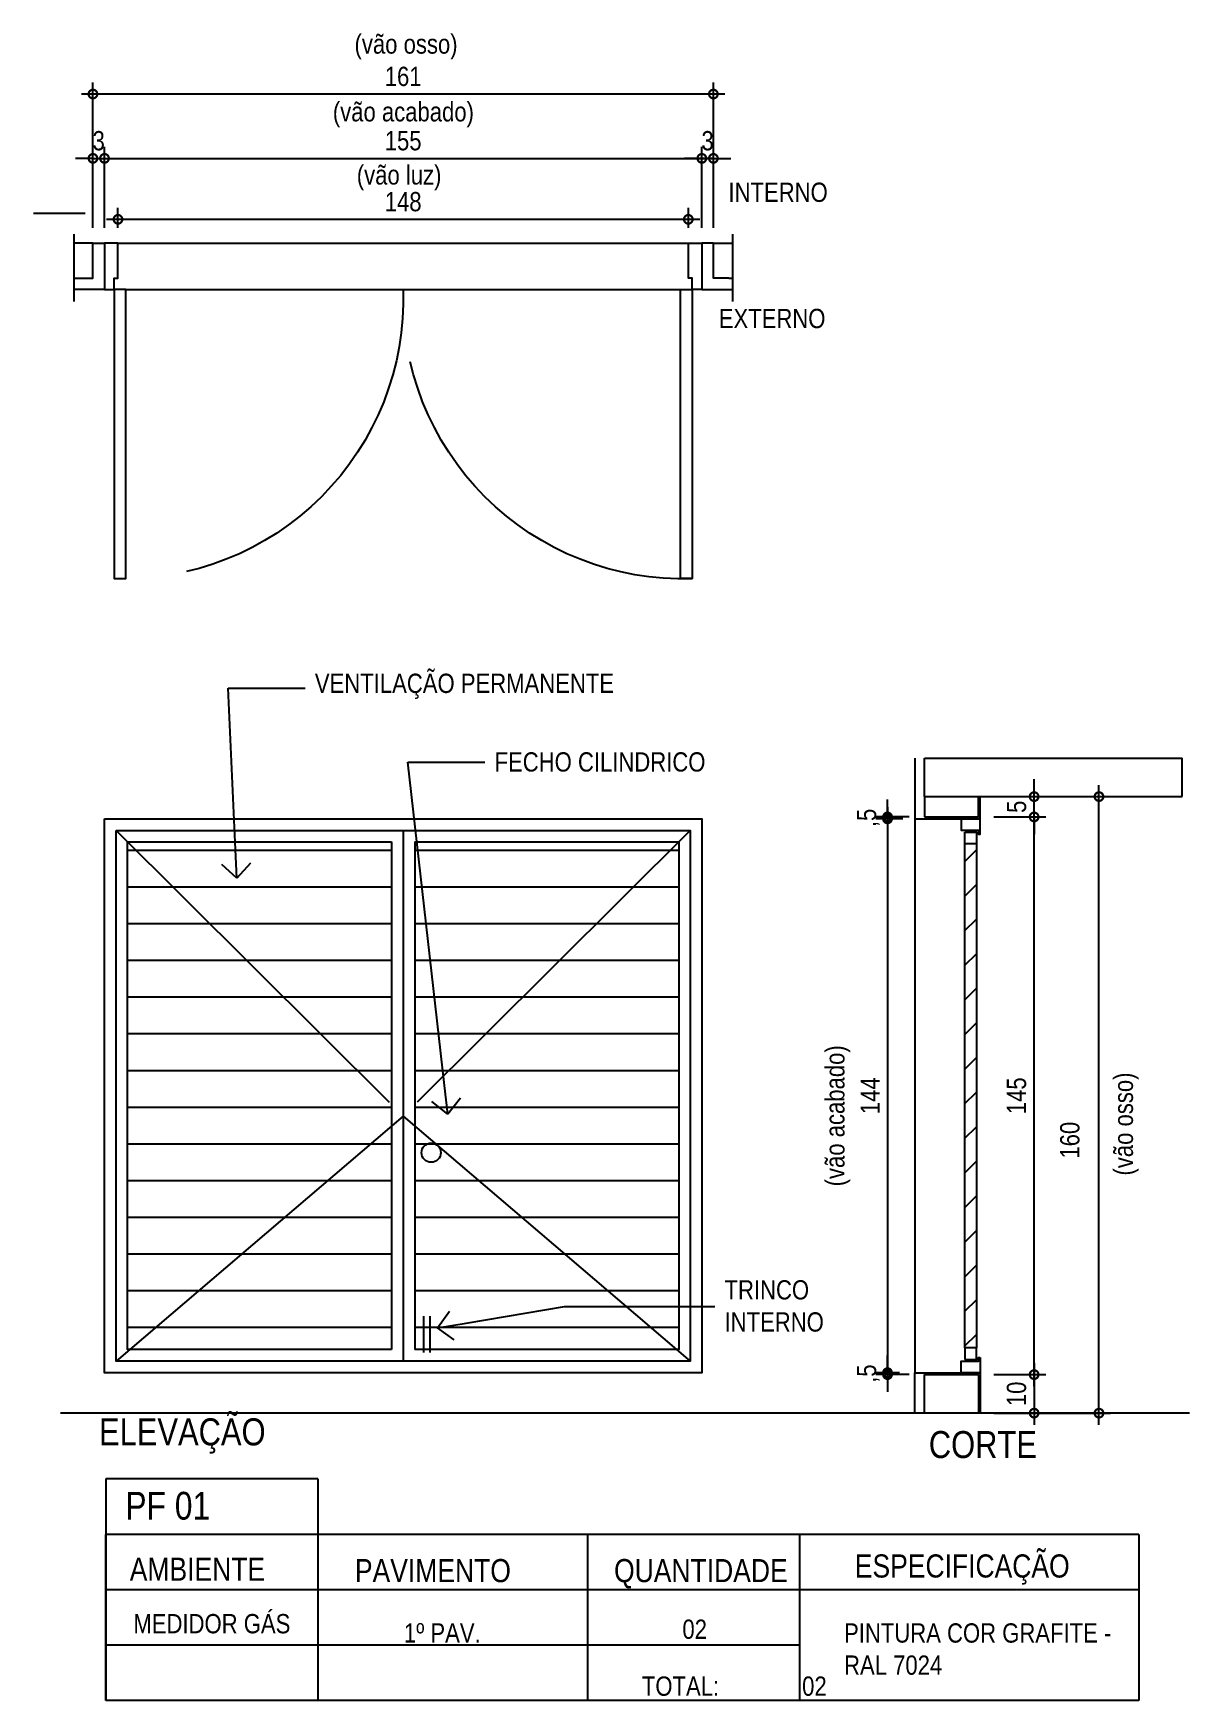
# Model space of a CAD drawing. Header units: metres. Extents: x -0.2 to 45.9, y -54 to 5.7.
# Drawn here: x 0.035 to 3.036, y 0.005 to 4.332 of the extents above; entities that cross this region are included whole.
import ezdxf
from ezdxf import colors
from ezdxf.entities.mleader import LeaderData, LeaderLine
from ezdxf.math import Vec2, Vec3

# ---------------------------------------------------------------- set-up
doc = ezdxf.new("R2010")
doc.units = ezdxf.units.M
doc.header["$PDMODE"] = 35
doc.linetypes.add('DASHEDX2', pattern=[1.5, 1, -0.5])
for name, color, linetype in [('AR-CAIXILHO', 1, 'Continuous'), ('ARQ-ALV ACAB', 4, 'Continuous'), ('ARQ-ALV OSSO', 5, 'Continuous'), ('ARQ-ALV-ACAB', 1, 'Continuous'), ('ARQ-AUX', 7, 'Continuous'), ('ARQ-AUX1', 1, 'Continuous'), ('ARQ-AUX2', 2, 'Continuous'), ('ARQ-CAX', 1, 'Continuous'), ('ARQ-CAX @ 1', 1, 'Continuous'), ('ARQ-DIM', 2, 'Continuous'), ('ARQ-ENCH', 1, 'Continuous'), ('ARQ-EST', 2, 'Continuous'), ('ARQ-PRJ', 7, 'DASHEDX2'), ('ARQ-SIM', 1, 'Continuous'), ('ARQ-TXT', 2, 'Continuous'), ('ES-CORTE', 2, 'Continuous')]:
    doc.layers.add(name, color=color, linetype=linetype)
doc.styles.add('Adesa', font='ARIALN.TTF')
doc.styles.get("Standard").update_dxf_attribs({"font": 'arial.ttf'})
doc.dimstyles.new('ADESA 1-0025', dxfattribs={"dimtxt": 0.05, "dimasz": 0.045, "dimexe": 0.03, "dimexo": 0.04, "dimgap": 0.02, "dimtad": 1, "dimtoh": 1, "dimdec": 0, "dimlfac": 100, "dimzin": 4, "dimtxsty": 'Adesa', "dimblk": 'DOTSMALL', "dimcen": 1, "dimdle": 0.03, "dimclrd": 1, "dimclre": 1, "dimclrt": 256, "dimazin": 1, "dimtm": 1e-09, "dimtfac": 1, "dimtdec": 0, "dimtix": 1, "dimtmove": 2, "dimatfit": 0, "dimldrblk": 'DOTSMALL', "dimfxl": 0.8, "dimtvp": 2, "dimtolj": 1, "dimtzin": 0, "dimarcsym": 0})

# ---------------------------------------------------------------- blocks, each defined once
blk = doc.blocks.new('*U12')
for points in [[(0, -0.17), (0.025, -0.17), (0.025, -0.14), (0.035, -0.14), (0.035, -0.05), (0, -0.05), (0, -0.17)], [(1.55, -0.17), (1.525, -0.17), (1.525, -0.14), (1.515, -0.14), (1.515, -0.05), (1.55, -0.05), (1.55, -0.17)], [(0.025, -0.17), (0.025, -0.92), (0.055, -0.92), (0.055, -0.17)], [(1.525, -0.17), (1.525, -0.9202), (1.495, -0.9202), (1.495, -0.17)]]:
    blk.add_lwpolyline(points, close=True)
at = {"layer": 'ARQ-PRJ'}
for centre, start, end in [((0.0489, -0.1942), 268.1178, 1.9074), ((1.5011, -0.1942), 178.0926, 271.8822)]:
    blk.add_arc(centre, 0.7265, start, end, dxfattribs=at)
blk = doc.blocks.new('_DotSmall')
at = {"color": 0, "linetype": 'ByBlock', "const_width": 0.5}
blk.add_lwpolyline([(-0.0625, 0, 1), (0.0625, 0, 1)], format="xyb", close=True, dxfattribs=at)
blk = doc.blocks.new('*D13')
at = {"layer": 'ARQ-DIM', "color": 1, "lineweight": -2, "transparency": 16777216}
for p, q in [((2.8006, 0.7212), (2.8006, 2.3812)), ((2.4776, 2.3512), (2.8306, 2.3512)), ((2.5377, 0.7512), (2.8306, 0.7512))]:
    blk.add_line(p, q, dxfattribs=at)
at = {"layer": 'Defpoints', "color": 0, "transparency": 16777216}
for p in [(2.4376, 2.3512), (2.8006, 2.3512), (2.4977, 0.7512)]:
    blk.add_point(p, dxfattribs=at)
at = {"layer": 'ARQ-DIM', "color": 1, "lineweight": -2, "transparency": 16777216, "xscale": 0.045, "yscale": 0.045, "zscale": 0.045}
for p, rotation in [((2.8006, 2.3512), 90), ((2.8006, 0.7512), 270)]:
    blk.add_blockref('_DotSmall', p, dxfattribs=dict(at, rotation=rotation))
at = {"layer": 'ARQ-DIM', "transparency": 16777216, "insert": (2.7252, 1.4595), "char_height": 0.05, "attachment_point": 5, "rotation": 90, "style": 'Adesa'}
blk.add_mtext('\\A1;160', dxfattribs=at)
blk = doc.blocks.new('*D14')
at = {"layer": 'ARQ-DIM', "color": 1, "lineweight": -2, "transparency": 16777216}
for p, q in [((2.2519, 2.2984), (2.2519, 2.3434)), ((2.3077, 2.2984), (2.2219, 2.2984)), ((2.2827, 2.2934), (2.2219, 2.2934)), ((2.2519, 2.2984), (2.2519, 2.2934)), ((2.2519, 2.2934), (2.2519, 2.2484))]:
    blk.add_line(p, q, dxfattribs=at)
at = {"layer": 'Defpoints', "color": 0, "transparency": 16777216}
for p in [(2.2519, 2.2934), (2.3227, 2.2934), (2.3477, 2.2984)]:
    blk.add_point(p, dxfattribs=at)
at = {"layer": 'ARQ-DIM', "color": 1, "lineweight": -2, "transparency": 16777216, "xscale": 0.045, "yscale": 0.045, "zscale": 0.045}
for p, rotation in [((2.2519, 2.2984), 270), ((2.2519, 2.2934), 90)]:
    blk.add_blockref('_DotSmall', p, dxfattribs=dict(at, rotation=rotation))
at = {"layer": 'ARQ-DIM', "transparency": 16777216, "insert": (2.202, 2.2959), "char_height": 0.05, "attachment_point": 5, "rotation": 90, "style": 'Adesa'}
blk.add_mtext('\\A1;,5', dxfattribs=at)
blk = doc.blocks.new('*D15')
at = {"layer": 'ARQ-DIM', "color": 1, "lineweight": -2, "transparency": 16777216}
for p, q in [((2.2519, 2.3234), (2.2519, 0.8262)), ((2.2919, 2.2934), (2.2819, 2.2934)), ((2.2827, 0.8562), (2.2219, 0.8562))]:
    blk.add_line(p, q, dxfattribs=at)
at = {"layer": 'Defpoints', "color": 0, "transparency": 16777216}
for p in [(2.2519, 2.2934), (2.2519, 0.8562), (2.3227, 0.8562)]:
    blk.add_point(p, dxfattribs=at)
at = {"layer": 'ARQ-DIM', "color": 1, "lineweight": -2, "transparency": 16777216, "xscale": 0.045, "yscale": 0.045, "zscale": 0.045}
for p, rotation in [((2.2519, 2.2934), 90), ((2.2519, 0.8562), 270)]:
    blk.add_blockref('_DotSmall', p, dxfattribs=dict(at, rotation=rotation))
at = {"layer": 'ARQ-DIM', "transparency": 16777216, "insert": (2.2068, 1.5748), "char_height": 0.05, "attachment_point": 5, "rotation": 90, "style": 'Adesa'}
blk.add_mtext('\\A1;144', dxfattribs=at)
blk = doc.blocks.new('*D20')
at = {"layer": 'ARQ-DIM', "color": 1, "lineweight": -2, "transparency": 16777216}
for p, q in [((2.2519, 0.8562), (2.2519, 0.9012)), ((2.2827, 0.8562), (2.2219, 0.8562)), ((2.3077, 0.8512), (2.2219, 0.8512)), ((2.2519, 0.8562), (2.2519, 0.8512)), ((2.2519, 0.8512), (2.2519, 0.8062))]:
    blk.add_line(p, q, dxfattribs=at)
at = {"layer": 'Defpoints', "color": 0, "transparency": 16777216}
for p in [(2.2519, 0.8512), (2.3227, 0.8562), (2.3477, 0.8512)]:
    blk.add_point(p, dxfattribs=at)
at = {"layer": 'ARQ-DIM', "color": 1, "lineweight": -2, "transparency": 16777216, "xscale": 0.045, "yscale": 0.045, "zscale": 0.045}
for p, rotation in [((2.2519, 0.8562), 270), ((2.2519, 0.8512), 90)]:
    blk.add_blockref('_DotSmall', p, dxfattribs=dict(at, rotation=rotation))
at = {"layer": 'ARQ-DIM', "transparency": 16777216, "insert": (2.202, 0.8537), "char_height": 0.05, "attachment_point": 5, "rotation": 90, "style": 'Adesa'}
blk.add_mtext('\\A1;,5', dxfattribs=at)
blk = doc.blocks.new('*D21')
at = {"layer": 'ARQ-DIM', "color": 1, "lineweight": -2, "transparency": 16777216}
for p, q in [((2.6323, 0.8812), (2.6323, 0.7212)), ((2.5277, 0.8512), (2.6623, 0.8512)), ((2.5277, 0.7512), (2.6623, 0.7512))]:
    blk.add_line(p, q, dxfattribs=at)
at = {"layer": 'Defpoints', "color": 0, "transparency": 16777216}
for p in [(2.4877, 0.8512), (2.4877, 0.7512), (2.6323, 0.7512)]:
    blk.add_point(p, dxfattribs=at)
at = {"layer": 'ARQ-DIM', "color": 1, "lineweight": -2, "transparency": 16777216, "xscale": 0.045, "yscale": 0.045, "zscale": 0.045}
for p, rotation in [((2.6323, 0.8512), 90), ((2.6323, 0.7512), 270)]:
    blk.add_blockref('_DotSmall', p, dxfattribs=dict(at, rotation=rotation))
at = {"layer": 'ARQ-DIM', "transparency": 16777216, "insert": (2.5868, 0.8012), "char_height": 0.05, "attachment_point": 5, "rotation": 90, "style": 'Adesa'}
blk.add_mtext('\\A1;10', dxfattribs=at)
blk = doc.blocks.new('*D16')
at = {"layer": 'ARQ-DIM', "color": 1, "lineweight": -2, "transparency": 16777216}
for p, q in [((2.5277, 2.2984), (2.6623, 2.2984)), ((2.6323, 0.8212), (2.6323, 2.3284)), ((2.5277, 0.8512), (2.6623, 0.8512))]:
    blk.add_line(p, q, dxfattribs=at)
at = {"layer": 'Defpoints', "color": 0, "transparency": 16777216}
for p in [(2.4877, 2.2984), (2.6323, 2.2984), (2.4877, 0.8512)]:
    blk.add_point(p, dxfattribs=at)
at = {"layer": 'ARQ-DIM', "color": 1, "lineweight": -2, "transparency": 16777216, "xscale": 0.045, "yscale": 0.045, "zscale": 0.045}
for p, rotation in [((2.6323, 2.2984), 90), ((2.6323, 0.8512), 270)]:
    blk.add_blockref('_DotSmall', p, dxfattribs=dict(at, rotation=rotation))
at = {"layer": 'ARQ-DIM', "transparency": 16777216, "insert": (2.5868, 1.5748), "char_height": 0.05, "attachment_point": 5, "rotation": 90, "style": 'Adesa'}
blk.add_mtext('\\A1;145', dxfattribs=at)
blk = doc.blocks.new('*D17')
at = {"layer": 'ARQ-DIM', "color": 1, "lineweight": -2, "transparency": 16777216}
for p, q in [((2.6323, 2.3512), (2.6323, 2.3962)), ((2.6323, 2.2984), (2.6323, 2.3512)), ((2.635, 2.3512), (2.6623, 2.3512)), ((2.6323, 2.2984), (2.6323, 2.2534)), ((2.635, 2.2984), (2.6623, 2.2984))]:
    blk.add_line(p, q, dxfattribs=at)
at = {"layer": 'Defpoints', "color": 0, "transparency": 16777216}
for p in [(2.595, 2.3512), (2.6323, 2.3512), (2.595, 2.2984)]:
    blk.add_point(p, dxfattribs=at)
at = {"layer": 'ARQ-DIM', "color": 1, "lineweight": -2, "transparency": 16777216, "xscale": 0.045, "yscale": 0.045, "zscale": 0.045}
for p, rotation in [((2.6323, 2.3512), 270), ((2.6323, 2.2984), 90)]:
    blk.add_blockref('_DotSmall', p, dxfattribs=dict(at, rotation=rotation))
at = {"layer": 'ARQ-DIM', "transparency": 16777216, "insert": (2.5869, 2.3248), "char_height": 0.05, "attachment_point": 5, "rotation": 90, "style": 'Adesa'}
blk.add_mtext('\\A1;5', dxfattribs=at)
blk = doc.blocks.new('_Open90')
at = {"color": 0, "linetype": 'ByBlock', "lineweight": -2}
for p, q in [((0, 0), (-1, 0)), ((-0.5, 0.5), (0, 0)), ((0, 0), (-0.5, -0.5))]:
    blk.add_line(p, q, dxfattribs=at)
blk = doc.blocks.new('*D22')
at = {"layer": 'ARQ-DIM', "color": 1, "lineweight": -2, "transparency": 16777216}
for p, q in [((0.255, 3.827), (0.255, 3.8793)), ((1.735, 3.827), (1.735, 3.8793)), ((0.225, 3.8493), (1.765, 3.8493))]:
    blk.add_line(p, q, dxfattribs=at)
at = {"layer": 'Defpoints', "color": 0, "transparency": 16777216}
for p in [(1.735, 3.8493), (0.255, 3.787), (1.735, 3.787)]:
    blk.add_point(p, dxfattribs=at)
at = {"layer": 'ARQ-DIM', "color": 1, "lineweight": -2, "transparency": 16777216, "xscale": 0.045, "yscale": 0.045, "zscale": 0.045, "rotation": 180}
blk.add_blockref('_DotSmall', (0.255, 3.8493), dxfattribs=at)
at = {"layer": 'ARQ-DIM', "color": 1, "lineweight": -2, "transparency": 16777216, "xscale": 0.045, "yscale": 0.045, "zscale": 0.045}
blk.add_blockref('_DotSmall', (1.735, 3.8493), dxfattribs=at)
at = {"layer": 'ARQ-DIM', "transparency": 16777216, "insert": (0.995, 3.8948), "char_height": 0.05, "attachment_point": 5, "style": 'Adesa'}
blk.add_mtext('\\A1;148', dxfattribs=at)
blk = doc.blocks.new('*D23')
at = {"layer": 'ARQ-DIM', "color": 1, "lineweight": -2, "transparency": 16777216}
for p, q in [((0.19, 3.827), (0.19, 4.0375)), ((0.22, 3.827), (0.22, 4.0375)), ((0.19, 4.0075), (0.145, 4.0075)), ((0.19, 4.0075), (0.22, 4.0075)), ((0.22, 4.0075), (0.265, 4.0075))]:
    blk.add_line(p, q, dxfattribs=at)
at = {"layer": 'Defpoints', "color": 0, "transparency": 16777216}
for p in [(0.22, 4.0075), (0.19, 3.787), (0.22, 3.787)]:
    blk.add_point(p, dxfattribs=at)
at = {"layer": 'ARQ-DIM', "color": 1, "lineweight": -2, "transparency": 16777216, "xscale": 0.045, "yscale": 0.045, "zscale": 0.045}
blk.add_blockref('_DotSmall', (0.19, 4.0075), dxfattribs=at)
at = {"layer": 'ARQ-DIM', "color": 1, "lineweight": -2, "transparency": 16777216, "xscale": 0.045, "yscale": 0.045, "zscale": 0.045, "rotation": 180}
blk.add_blockref('_DotSmall', (0.22, 4.0075), dxfattribs=at)
at = {"layer": 'ARQ-DIM', "transparency": 16777216, "insert": (0.205, 4.053), "char_height": 0.05, "attachment_point": 5, "style": 'Adesa'}
blk.add_mtext('\\A1;3', dxfattribs=at)
blk = doc.blocks.new('*D18')
at = {"layer": 'ARQ-DIM', "color": 1, "lineweight": -2, "transparency": 16777216}
for p, q in [((0.22, 3.827), (0.22, 4.0375)), ((1.77, 3.827), (1.77, 4.0375)), ((0.19, 4.0075), (1.8, 4.0075))]:
    blk.add_line(p, q, dxfattribs=at)
at = {"layer": 'Defpoints', "color": 0, "transparency": 16777216}
for p in [(1.77, 4.0075), (0.22, 3.787), (1.77, 3.787)]:
    blk.add_point(p, dxfattribs=at)
at = {"layer": 'ARQ-DIM', "color": 1, "lineweight": -2, "transparency": 16777216, "xscale": 0.045, "yscale": 0.045, "zscale": 0.045, "rotation": 180}
blk.add_blockref('_DotSmall', (0.22, 4.0075), dxfattribs=at)
at = {"layer": 'ARQ-DIM', "color": 1, "lineweight": -2, "transparency": 16777216, "xscale": 0.045, "yscale": 0.045, "zscale": 0.045}
blk.add_blockref('_DotSmall', (1.77, 4.0075), dxfattribs=at)
at = {"layer": 'ARQ-DIM', "transparency": 16777216, "insert": (0.995, 4.053), "char_height": 0.05, "attachment_point": 5, "style": 'Adesa'}
blk.add_mtext('\\A1;155', dxfattribs=at)
blk = doc.blocks.new('*D24')
at = {"layer": 'ARQ-DIM', "color": 1, "lineweight": -2, "transparency": 16777216}
for p, q in [((1.77, 3.827), (1.77, 4.0375)), ((1.8, 3.827), (1.8, 4.0375)), ((1.77, 4.0075), (1.725, 4.0075)), ((1.8, 4.0075), (1.77, 4.0075)), ((1.8, 4.0075), (1.845, 4.0075))]:
    blk.add_line(p, q, dxfattribs=at)
at = {"layer": 'Defpoints', "color": 0, "transparency": 16777216}
for p in [(1.77, 4.0075), (1.77, 3.787), (1.8, 3.787)]:
    blk.add_point(p, dxfattribs=at)
at = {"layer": 'ARQ-DIM', "color": 1, "lineweight": -2, "transparency": 16777216, "xscale": 0.045, "yscale": 0.045, "zscale": 0.045}
blk.add_blockref('_DotSmall', (1.77, 4.0075), dxfattribs=at)
at = {"layer": 'ARQ-DIM', "color": 1, "lineweight": -2, "transparency": 16777216, "xscale": 0.045, "yscale": 0.045, "zscale": 0.045, "rotation": 180}
blk.add_blockref('_DotSmall', (1.8, 4.0075), dxfattribs=at)
at = {"layer": 'ARQ-DIM', "transparency": 16777216, "insert": (1.785, 4.053), "char_height": 0.05, "attachment_point": 5, "style": 'Adesa'}
blk.add_mtext('\\A1;3', dxfattribs=at)
blk = doc.blocks.new('*D19')
at = {"layer": 'ARQ-DIM', "color": 1, "lineweight": -2, "transparency": 16777216}
for p, q in [((0.19, 3.9362), (0.19, 4.2044)), ((1.8, 3.9362), (1.8, 4.2044)), ((1.83, 4.1744), (0.16, 4.1744))]:
    blk.add_line(p, q, dxfattribs=at)
at = {"layer": 'Defpoints', "color": 0, "transparency": 16777216}
for p in [(0.19, 4.1744), (0.19, 3.8962), (1.8, 3.8962)]:
    blk.add_point(p, dxfattribs=at)
at = {"layer": 'ARQ-DIM', "color": 1, "lineweight": -2, "transparency": 16777216, "xscale": 0.045, "yscale": 0.045, "zscale": 0.045, "rotation": 180}
blk.add_blockref('_DotSmall', (0.19, 4.1744), dxfattribs=at)
at = {"layer": 'ARQ-DIM', "color": 1, "lineweight": -2, "transparency": 16777216, "xscale": 0.045, "yscale": 0.045, "zscale": 0.045}
blk.add_blockref('_DotSmall', (1.8, 4.1744), dxfattribs=at)
at = {"layer": 'ARQ-DIM', "transparency": 16777216, "insert": (0.995, 4.2199), "char_height": 0.05, "attachment_point": 5, "style": 'Adesa'}
blk.add_mtext('\\A1;161', dxfattribs=at)

msp = doc.modelspace()

# ---------------------------------------------------------------- hatches: boundary and pattern name
at = {"layer": 'ARQ-AUX'}
h = msp.add_hatch(dxfattribs=at)
h.set_pattern_fill('LINE', color=256, scale=0.03)
h.set_pattern_definition([(0, (-31.41656, -28.26781), (0, 0.09525), [])])
h.paths.add_polyline_path([(1.71, 2.2334), (1.025, 2.2334), (1.025, 0.9162), (1.71, 0.9162)])
h.paths.add_polyline_path([(0.965, 2.2334), (0.28, 2.2334), (0.28, 0.9162), (0.965, 0.9162)])
h = msp.add_hatch(dxfattribs=at)
h.set_pattern_fill('ANSI31', color=256, scale=0.02)
h.set_pattern_definition([(45, (-48.722666, -0.050013), (-0.04490128, 0.04490128), [])])
h.paths.add_polyline_path([(2.4827, 2.2288), (2.4527, 2.2288), (2.4527, 0.9208), (2.4827, 0.9208)])

# ---------------------------------------------------------------- linework, layer by layer
at = {"color": 7, "linetype": 'ByBlock', "ltscale": 0.5}
for p, q in [((2.4827, 2.2588), (2.4827, 0.9208)), ((2.4527, 0.9208), (2.4527, 2.2288))]:
    msp.add_line(p, q, dxfattribs=at)
for points in [[(0.14, 3.8108), (0.14, 3.6361)], [(1.85, 3.8108), (1.85, 3.6361)]]:
    msp.add_lwpolyline(points)
at = {"layer": 'AR-CAIXILHO'}
for p, q in [((2.4427, 2.2638, 0), (2.4877, 2.2638, 0)), ((2.4427, 2.2638, 0), (2.4877, 2.2638, 0)), ((2.4476, 2.2638, 0), (2.4876, 2.2638, 0)), ((2.4427, 0.8858, 0), (2.4877, 0.8858, 0)), ((2.4427, 0.8858, 0), (2.4877, 0.8858, 0)), ((2.4476, 0.8858, 0), (2.4876, 0.8858, 0))]:
    msp.add_line(p, q, dxfattribs=at)
for points in [[(2.4927, 2.2538), (2.4927, 2.2934), (2.4927, 2.2934), (2.4927, 2.2934), (2.4427, 2.2934), (2.4427, 2.2934), (2.4427, 2.2934), (2.4427, 2.2638), (2.4427, 2.2638), (2.4877, 2.2638), (2.4877, 2.2538), (2.4927, 2.2538), (2.4927, 2.2538), (2.4927, 2.2538)], [(2.4927, 0.8958), (2.4927, 0.8562), (2.4927, 0.8562), (2.4927, 0.8562), (2.4427, 0.8562), (2.4427, 0.8562), (2.4427, 0.8562), (2.4427, 0.8858), (2.4427, 0.8858), (2.4877, 0.8858), (2.4877, 0.8958), (2.4927, 0.8958), (2.4927, 0.8958), (2.4927, 0.8958)]]:
    msp.add_lwpolyline(points, dxfattribs=at)
at = {"layer": 'AR-CAIXILHO', "color": 1}
for points in [[(2.4527, 2.2588), (2.4827, 2.2588), (2.4827, 2.2288), (2.4527, 2.2288)], [(2.4527, 0.8908), (2.4827, 0.8908), (2.4827, 0.9208), (2.4527, 0.9208)]]:
    msp.add_lwpolyline(points, close=True, dxfattribs=at)
at = {"layer": 'ARQ-ALV ACAB', "color": 4}
for p, q in [((2.3227, 2.4512), (2.3227, 2.2934)), ((2.4927, 2.2934), (2.4927, 2.3512)), ((2.3227, 2.2934), (2.4927, 2.2934))]:
    msp.add_line(p, q, dxfattribs=at)
at = {"layer": 'ARQ-ALV ACAB'}
for points in [[(0.19, 3.787), (0.22, 3.787), (0.22, 3.697), (0.22, 3.697), (0.22, 3.667), (0.14, 3.667)], [(1.8, 3.787), (1.77, 3.787), (1.77, 3.697), (1.77, 3.697), (1.77, 3.667), (1.85, 3.667)]]:
    msp.add_lwpolyline(points, dxfattribs=at)
at = {"layer": 'ARQ-ALV OSSO'}
for p, q in [((2.3477, 2.3512), (2.3477, 2.2984)), ((2.4877, 2.2984), (2.4877, 2.3512)), ((2.3477, 2.2984), (2.4877, 2.2984)), ((2.3477, 0.7512), (2.3477, 0.8512)), ((2.3477, 0.8512), (2.4877, 0.8512)), ((2.4877, 0.8512), (2.4877, 0.7512))]:
    msp.add_line(p, q, dxfattribs=at)
at = {"layer": 'ARQ-ALV-ACAB', "color": 4}
msp.add_lwpolyline([(2.3227, 0.7512), (2.3227, 0.8562), (2.4927, 0.8562), (2.4927, 0.7512)], dxfattribs=at)
at = {"layer": 'ARQ-AUX'}
for points in [[(0.255, 3.787), (1.735, 3.787)], [(0.275, 3.667), (1.715, 3.667)], [(2.3227, 2.2934), (2.3227, 0.8562)]]:
    msp.add_lwpolyline(points, dxfattribs=at)
at = {"layer": 'ARQ-AUX1'}
for points in [[(0.1702, 3.8643), (0.0354, 3.8643)], [(0.995, 2.2634), (0.995, 0.8862)], [(0.965, 0.9162), (0.28, 0.9162), (0.28, 2.2334), (0.965, 2.2334)], [(0.965, 2.2334), (0.965, 0.9162)], [(1.025, 2.2334), (1.71, 2.2334), (1.71, 0.9162), (1.025, 0.9162)], [(1.025, 2.2334), (1.025, 0.9162)]]:
    msp.add_lwpolyline(points, dxfattribs=at)
for points in [[(0.22, 2.2934), (1.77, 2.2934), (1.77, 0.8562), (0.22, 0.8562)], [(0.25, 2.2634), (1.74, 2.2634), (1.74, 0.8862), (0.25, 0.8862)]]:
    msp.add_lwpolyline(points, close=True, dxfattribs=at)
msp.add_circle((1.0677, 1.4271), 0.025, dxfattribs=at)
at = {"layer": 'ARQ-AUX2'}
for p, q in [((2.3477, 2.4512), (3.0164, 2.4512)), ((2.3477, 2.3512), (3.0164, 2.3512))]:
    msp.add_line(p, q, dxfattribs=at)
for points in [[(0.14, 3.697), (0.19, 3.697), (0.19, 3.787), (0.14, 3.787)], [(1.84, 3.697), (1.8, 3.697), (1.8, 3.787), (1.85, 3.787)], [(1.84, 3.697), (1.85, 3.697)]]:
    msp.add_lwpolyline(points, dxfattribs=at)
at = {"layer": 'ARQ-CAX'}
for points in [[(2.4527, 2.2588), (2.4827, 2.2588)], [(2.4527, 0.8908), (2.4827, 0.8908)]]:
    msp.add_lwpolyline(points, dxfattribs=at)
at = {"layer": 'ARQ-DIM'}
msp.add_lwpolyline([(2.3477, 2.3512), (2.3477, 2.4512)], dxfattribs=at)
at = {"layer": 'ARQ-ENCH', "ltscale": 0.01}
for p, q in [((0.2235, 0.5805), (0.2235, 0.0051)), ((0.7735, 0.5805), (0.2235, 0.5805)), ((0.7735, 0.5805), (0.7735, 0.0051)), ((0.5621, 0.4366), (0.2235, 0.4366)), ((0.2235, 0.0051), (0.2235, 0.4366)), ((0.2235, 0.0051), (0.2235, 0.4366)), ((2.9037, 0.4366), (0.5621, 0.4366)), ((1.4735, 0.4366), (1.4735, 0.0051)), ((2.0235, 0.4366), (2.0235, 0.0051)), ((2.9037, 0.4366), (2.9037, 0.0051)), ((2.9037, 0.2928), (0.2235, 0.2928)), ((2.0235, 0.1489), (0.2235, 0.1489)), ((2.0235, 0.1489), (0.2235, 0.1489)), ((2.9037, 0.0051), (0.2235, 0.0051)), ((2.9037, 0.0051), (0.2235, 0.0051))]:
    msp.add_line(p, q, dxfattribs=at)
at = {"layer": 'ARQ-EST', "color": 8}
msp.add_lwpolyline([(3.0164, 2.3512), (3.0164, 2.4512)], dxfattribs=at)
at = {"layer": 'ARQ-PRJ'}
for points in [[(0.25, 2.2634), (0.995, 1.5223), (0.25, 0.8862)], [(1.74, 2.2634), (0.995, 1.5223), (1.74, 0.8862)], [(1.048, 1.0033), (1.048, 0.9088)], [(1.0643, 1.0033), (1.0643, 0.9088)]]:
    msp.add_lwpolyline(points, dxfattribs=at)
at = {"layer": 'ES-CORTE'}
msp.add_line((3.0359, 0.7512), (0.1061, 0.7512), dxfattribs=at)

# ---------------------------------------------------------------- block references
at = {"layer": 'ARQ-CAX @ 1', "xscale": -1}
msp.add_blockref('*U12', (1.77, 3.837), dxfattribs=at)

# ---------------------------------------------------------------- texts
at = {"layer": 'ARQ-TXT', "ltscale": 0.01, "char_height": 0.05, "attachment_point": 1}
for s, insert, width in [('{\\fArial Narrow|b0|i0|c0|p34;(vão osso)}', (0.8688, 4.3293), 0.26445), ('{\\fArial Narrow|b0|i0|c0|p34;(vão acabado)}', (0.8125, 4.1534), 0.834027), ('{\\fArial Narrow|b0|i0|c0|p34;(vão luz)}', (0.8747, 3.9896), 0.26445), ('{\\fArial Narrow|b0|i0|c0|p34;INTERNO}', (1.8391, 3.9445), 0.26388), ('{\\fArial Narrow|b0|i0|c0|p34;EXTERNO}', (1.814, 3.617), 0.26388)]:
    msp.add_mtext(s, dxfattribs=dict(at, insert=insert, width=width))
at = {"layer": 'ARQ-TXT', "ltscale": 0.01, "char_height": 0.05, "attachment_point": 1, "rotation": 90}
for s, insert, width in [('{\\fArial Narrow|b0|i0|c0|p34;(vão acabado)}', (2.0902, 1.3397), 0.454027), ('{\\fArial Narrow|b0|i0|c0|p34;(vão osso)}', (2.8388, 1.3678), 0.26445)]:
    msp.add_mtext(s, dxfattribs=dict(at, insert=insert, width=width))
at = {"layer": 'ARQ-TXT', "char_height": 0.07, "attachment_point": 1, "style": 'Adesa'}
for s, insert, width in [('ELEVAÇÃO', (0.2058, 0.7377), 0.551174), ('CORTE', (2.359, 0.7047), 0.495551)]:
    msp.add_mtext(s, dxfattribs=dict(at, insert=insert, width=width))
at = {"layer": 'ARQ-TXT', "ltscale": 0.01, "style": 'Adesa'}
for s, insert, char_height, width, attachment_point in [('PF 01', (0.2741, 0.5469), 0.072, 0.605305, 1), ('ESPECIFICAÇÃO', (2.4458, 0.3846), 0.06, 0.605305, 2), ('AMBIENTE', (0.4612, 0.3763), 0.06, 0.605305, 2), ('PAVIMENTO', (1.0722, 0.3726), 0.06, 0.605305, 2), ('QUANTIDADE', (1.7675, 0.3726), 0.06, 0.605305, 2), ('MEDIDOR GÁS', (0.295, 0.2045), 0.05, 0.542237, 4), ('\\pi0.17705;1º PAV.', (0.82, 0.181), 0.05, 0.542237, 4), ('02', (1.7515, 0.1901), 0.05, 0.512462, 5), ('PINTURA COR GRAFITE - RAL 7024', (2.1391, 0.2057), 0.05, 0.71814, 1), ('TOTAL:^I 02', (1.6144, 0.0678), 0.05, 0.749738, 1)]:
    msp.add_mtext(s, dxfattribs=dict(at, insert=insert, char_height=char_height, width=width, attachment_point=attachment_point))

# ---------------------------------------------------------------- dimensions: what is measured, and where the dimension line sits
at = {"layer": 'ARQ-DIM'}
for base, p1, p2, picture, middle in [((0.19, 4.1744), (1.8, 3.8962), (0.19, 3.8962), '*D19', (0.995, 4.2199)), ((0.22, 4.0075), (0.19, 3.787), (0.22, 3.787), '*D23', (0.205, 4.053)), ((1.77, 4.0075), (0.22, 3.787), (1.77, 3.787), '*D18', (0.995, 4.053)), ((1.77, 4.0075), (1.8, 3.787), (1.77, 3.787), '*D24', (1.785, 4.053)), ((1.735, 3.8493), (0.255, 3.787), (1.735, 3.787), '*D22', (0.995, 3.8948))]:
    dim = msp.add_linear_dim(base=base, p1=p1, p2=p2, dimstyle='ADESA 1-0025', dxfattribs=at)
    dim.commit()
    dim.dimension.update_dxf_attribs({"geometry": picture, "text_midpoint": middle})
dim = msp.add_linear_dim(base=(2.8006, 2.3512), p1=(2.4977, 0.7512), p2=(2.4376, 2.3512), angle=90, dimstyle='ADESA 1-0025', dxfattribs=at)
dim.commit()
dim.dimension.update_dxf_attribs({"geometry": '*D13', "text_midpoint": (2.7252, 1.4595), "dimtype": 160})
for base, p1, p2, picture, middle in [((2.6323, 2.3512), (2.595, 2.2984), (2.595, 2.3512), '*D17', (2.5869, 2.3248)), ((2.2519, 0.8562), (2.2519, 2.2934), (2.3227, 0.8562), '*D15', (2.2068, 1.5748)), ((2.6323, 2.2984), (2.4877, 0.8512), (2.4877, 2.2984), '*D16', (2.5868, 1.5748)), ((2.6323, 0.7512), (2.4877, 0.8512), (2.4877, 0.7512), '*D21', (2.5868, 0.8012))]:
    dim = msp.add_linear_dim(base=base, p1=p1, p2=p2, angle=90, dimstyle='ADESA 1-0025', dxfattribs=at)
    dim.commit()
    dim.dimension.update_dxf_attribs({"geometry": picture, "text_midpoint": middle})
for base, p1, p2, picture, middle in [((2.2519, 2.2934), (2.3477, 2.2984), (2.3227, 2.2934), '*D14', (2.202, 2.2959)), ((2.2519, 0.8512), (2.3227, 0.8562), (2.3477, 0.8512), '*D20', (2.202, 0.8537))]:
    dim = msp.add_linear_dim(base=base, p1=p1, p2=p2, angle=90, dimstyle='ADESA 1-0025', override={"dimdec": 1}, dxfattribs=at)
    dim.commit()
    dim.dimension.update_dxf_attribs({"geometry": picture, "text_midpoint": middle})

# ---------------------------------------------------------------- leaders
at = {"layer": 'ARQ-SIM'}
ml = msp.add_multileader_mtext('Standard', dxfattribs=at)
ml.set_content('VENTILAÇÃO PERMANENTE', color=2, style='Adesa')
ml.set_leader_properties(color=256)
ml.set_arrow_properties(name='OPEN90')
ml.build(insert=Vec2(0, 0))
ml.multileader.update_dxf_attribs({"text_left_attachment_type": 2, "text_right_attachment_type": 2, "dogleg_length": 0.2, "arrow_head_size": 0.075})
ctx = ml.context
ctx.base_point, ctx.char_height, ctx.arrow_head_size, ctx.landing_gap_size, ctx.plane_origin = Vec3(0.7409, 2.6324), 0.05, 0.075, 0.025, Vec3(0.2377, 2.4296)
ctx.left_attachment, ctx.right_attachment = 2, 2
notes = []
notes.append((ctx, [(1, (1, 1, 0), (0.5409, 2.6324), (1, 0), 0.2, [(0, [(0.5632, 2.1394)], 0, [])])]))
ctx.mtext.insert, ctx.mtext.flow_direction = Vec3(0.7659, 2.6702), 5
ml = msp.add_multileader_mtext('Standard', dxfattribs=at)
ml.set_content('FECHO CILINDRICO ', color=2, style='Adesa')
ml.set_leader_properties(color=256)
ml.set_arrow_properties(name='OPEN90')
ml.build(insert=Vec2(0, 0))
ml.multileader.update_dxf_attribs({"text_left_attachment_type": 2, "text_right_attachment_type": 2, "dogleg_length": 0.2, "arrow_head_size": 0.075})
ctx = ml.context
ctx.base_point, ctx.char_height, ctx.arrow_head_size, ctx.landing_gap_size, ctx.plane_origin = Vec3(1.2072, 2.4403), 0.05, 0.075, 0.025, Vec3(0.704, 2.4296)
ctx.left_attachment, ctx.right_attachment = 2, 2
notes.append((ctx, [(1, (1, 1, 0), (1.0072, 2.4403), (1, 0), 0.2, [(0, [(1.1111, 1.5272)], 0, [])])]))
ctx.mtext.insert, ctx.mtext.flow_direction = Vec3(1.2322, 2.4662), 5
ml = msp.add_multileader_mtext('Standard', dxfattribs=at)
ml.set_content('TRINCO \\PINTERNO ', color=2, style='Adesa')
ml.set_leader_properties(color=256)
ml.set_arrow_properties(name='OPEN90')
ml.build(insert=Vec2(0, 0))
ml.multileader.update_dxf_attribs({"text_left_attachment_type": 2, "text_right_attachment_type": 2, "dogleg_length": 0.2, "arrow_head_size": 0.075})
ctx = ml.context
ctx.base_point, ctx.char_height, ctx.arrow_head_size, ctx.landing_gap_size, ctx.plane_origin = Vec3(1.8039, 1.0283), 0.05, 0.075, 0.025, Vec3(2.0447, 1.653)
ctx.left_attachment, ctx.right_attachment = 2, 2
notes.append((ctx, [(1, (1, 1, 0), (1.4135, 1.0283), (1, 0), 0.3904, [(0, [(1.0844, 0.9725)], 0, [])])]))
ctx.mtext.insert, ctx.mtext.flow_direction = Vec3(1.8289, 1.0962), 5
for ctx, leaders in notes:
    for number, flags, end, landing, length, lines in leaders:
        leader = LeaderData()
        leader.index, (leader.has_last_leader_line, leader.has_dogleg_vector, leader.attachment_direction) = number, flags
        leader.last_leader_point, leader.dogleg_vector, leader.dogleg_length = Vec3(end), Vec3(landing), length
        for number, points, colour, breaks in lines:
            line = LeaderLine()
            line.index, line.vertices, line.color, line.breaks = number, Vec3.list(points), colors.encode_raw_color(colour), breaks
            leader.lines.append(line)
        ctx.leaders.append(leader)

doc.saveas('drawing.dxf')
